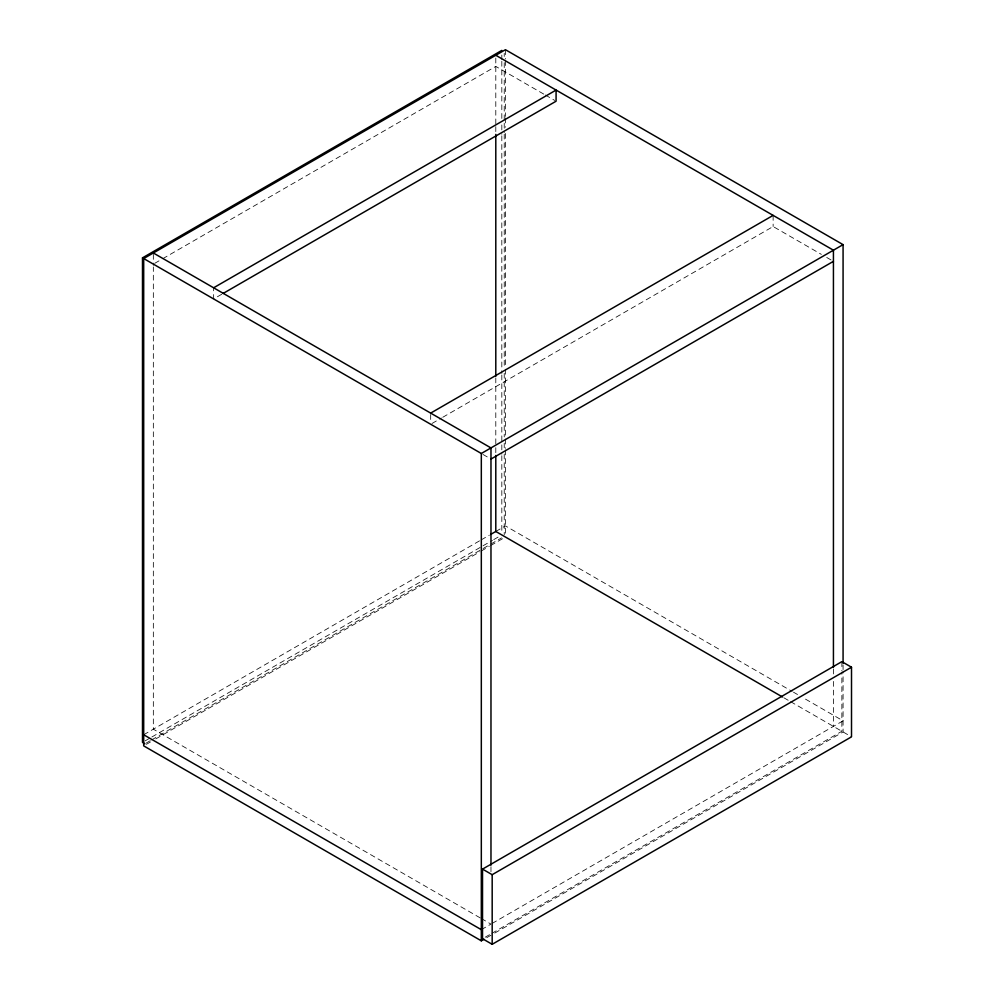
<?xml version="1.0" encoding="UTF-8"?>
<svg xmlns="http://www.w3.org/2000/svg" width="994" height="994" viewBox="0 0 994 994"><rect width="100%" height="100%" fill="white"/><g stroke="black" fill="none" stroke-linecap="round" stroke-linejoin="round"><path stroke-width="0.75" stroke-dasharray="4.97 3.73" d="M154.679 263.348L161.401 259.471M162.743 258.701L495.795 66.412L544.029 94.256M221.687 294.286L213.635 298.933L213.635 289.192M432.017 423.469L441.423 418.039M442.765 417.269L773.133 226.533L821.367 254.377M143.695 734.752L479.891 540.649M481.233 539.866L489.309 535.207M495.795 531.467L505.437 525.901L792.156 691.426M145.161 740.853L150.529 737.759M151.871 736.989L481.717 546.551M483.047 545.781L492.44 540.363M493.782 539.593L499.137 536.499M146.242 743.027L150.256 740.704M151.597 739.934L489.483 544.849M490.825 544.078L501.548 537.891M146.379 744.332L150.417 742.009M155.797 738.902L479.891 551.782M481.233 551.011L489.309 546.352M490.651 545.569L504.095 537.816M481.32 929.676L490.974 924.109L481.593 918.692M492.08 923.463L843.074 720.824L802.879 697.614M485.209 937.18L490.576 934.087M491.918 933.316L841.868 731.273L841.868 672.478M486.7 937.715L493.422 933.826M494.776 933.055L843.074 731.969L843.074 671.186M545.371 95.026L554.751 100.444M826.722 257.471L833.432 261.335M482.935 454.42L490.974 459.054M793.498 692.209L797.523 694.52M783.856 697.776L789.484 701.019M790.553 701.64L851.51 736.84M480.251 917.922L153.337 729.186L153.337 266.951M843.074 664.986L843.074 669.633M841.868 661.644L841.868 670.938M833.432 668.999L833.432 675.212M833.432 681.412L833.432 726.39M773.133 215.387L773.133 226.533M505.437 49.7L505.437 59.006M505.437 60.559L505.437 116.397M505.437 117.951L505.437 127.257M505.437 133.457L505.437 367.681M505.437 369.234L505.437 437.484M505.437 439.037L505.437 448.344M505.437 449.884L505.437 534.25M504.231 53.341L504.231 56.447M504.231 62.659L504.231 121.678M504.231 123.231L504.231 132.55M504.231 134.103L504.231 367.059M504.231 373.272L504.231 436.938M504.231 443.15L504.231 447.809M504.231 454.022L504.231 534.784M501.821 55.055L501.821 59.715M501.821 61.268L501.821 118.733M501.821 124.946L501.821 134.265M501.821 135.818L501.821 373.433M501.821 374.986L501.821 443.312M501.821 444.865L501.821 454.183M501.821 455.737L501.821 531.84M495.795 58.05L495.795 125.07M495.795 126.623L495.795 132.823M495.795 377.906L495.795 446.157M495.795 447.698L495.795 453.91M490.974 866.718L490.974 872.918M430.675 414.498L430.675 422.848M153.337 254.377L153.337 265.398"/><path stroke-width="1.49" d="M144.9 743.798L142.49 742.406L142.49 257.856L501.821 50.396M213.635 287.788L556.081 90.081L556.081 101.214L223.029 293.503M430.675 413.106L773.133 215.387M142.49 257.856L481.32 453.488L843.074 244.636L843.074 663.433M490.974 459.054L833.432 261.335M490.651 534.437L496.031 531.33M482.525 869.116L841.868 661.644L851.51 667.222L851.51 736.84L492.179 944.3L482.525 938.734L482.525 869.116L492.179 874.683L851.51 667.222M843.074 244.636L505.437 49.7L143.695 258.552L143.695 745.885L481.32 940.821L484.016 939.268M495.795 55.266L833.432 250.202L833.432 667.459M153.337 252.985L490.974 447.921L490.974 865.165M782.514 697.005L495.795 531.467L495.795 455.463M143.695 734.752L481.32 929.676M495.795 134.376L495.795 376.353M492.179 874.683L492.179 944.3M481.32 453.488L481.32 940.821"/></g></svg>
